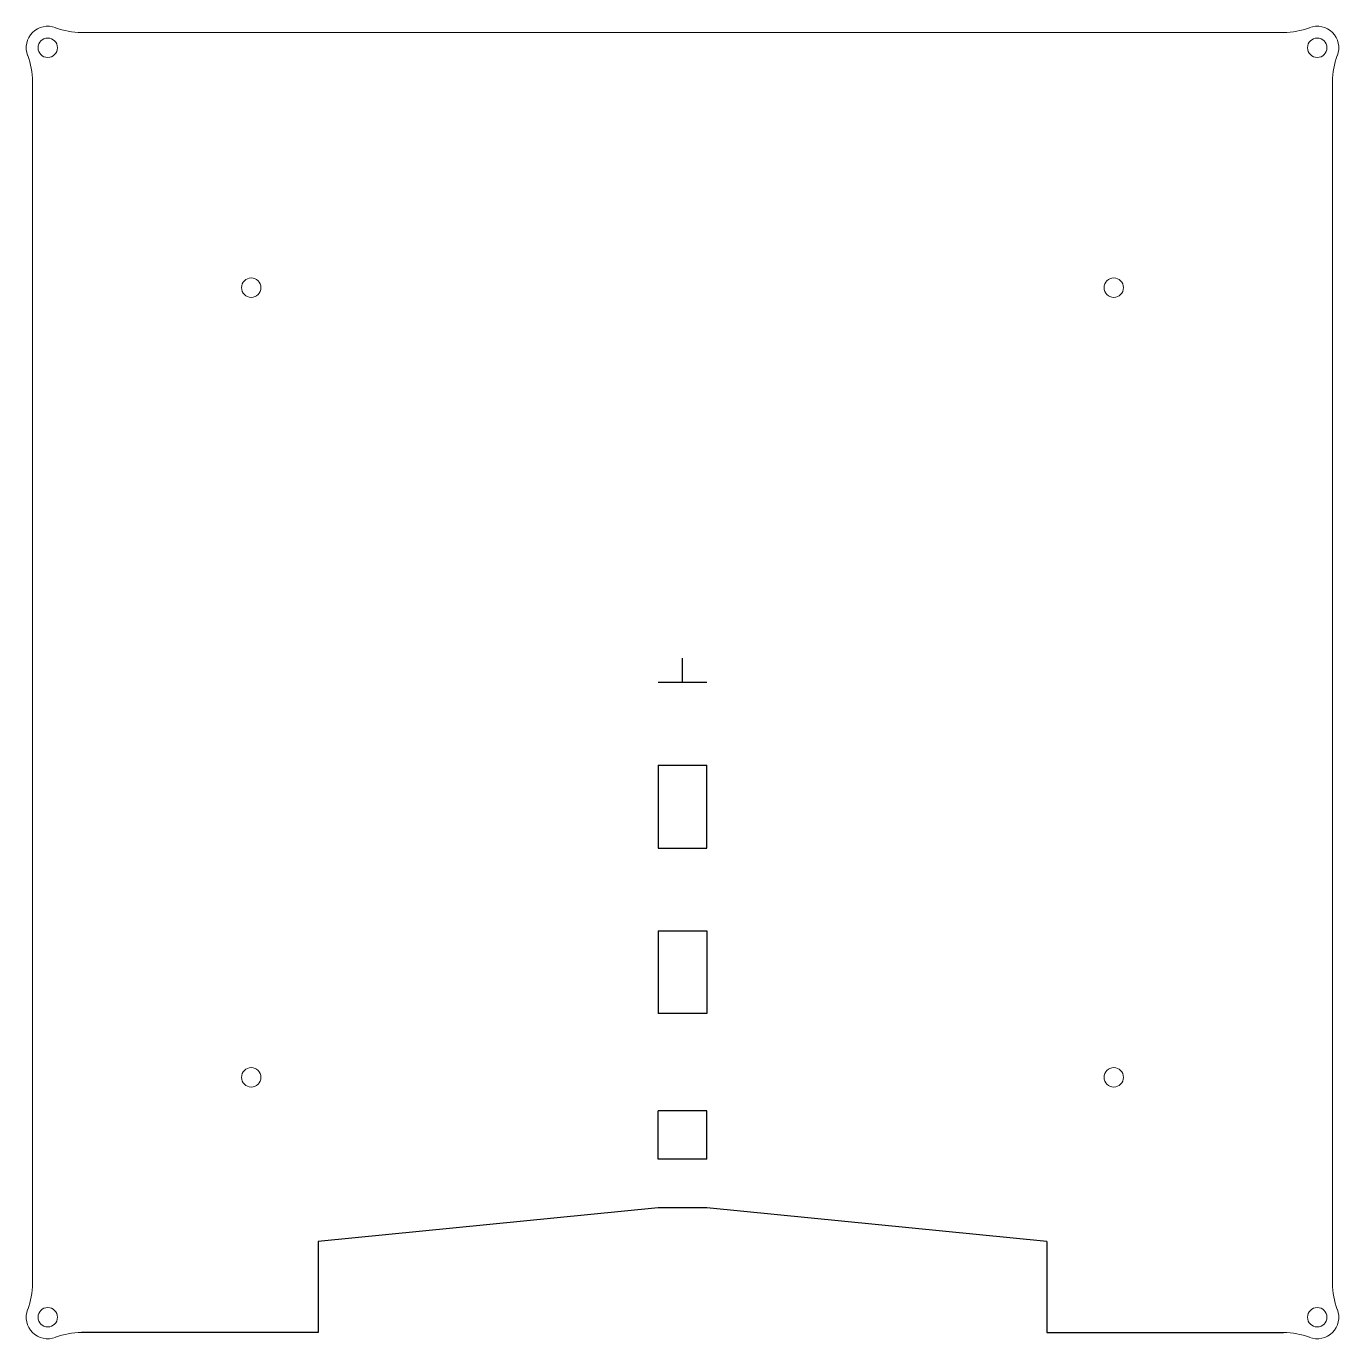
# Model space of a CAD drawing. Header units: millimetres. Extents: x -108 to 108, y -108 to 108.
import ezdxf

# ---------------------------------------------------------------- set-up
doc = ezdxf.new("R2010")
doc.units = ezdxf.units.MM

msp = doc.modelspace()

# ---------------------------------------------------------------- linework, layer by layer
at = {"color": 7, "linetype": 'Continuous', "lineweight": 15}
for p, q in [((98.92, 107), (-98.92, 107)), ((-107, 98.92), (-107, -98.92)), ((107, -98.92), (107, 98.92))]:
    msp.add_line(p, q, dxfattribs=at)
for p, q in [((0, 0), (0, 4)), ((4, 0), (-4, 0)), ((-4, -13.62), (4, -13.62)), ((-4, -13.62), (-4, -27.25)), ((4, -27.25), (4, -13.62)), ((-4, -27.25), (4, -27.25)), ((-4, -40.88), (4, -40.88)), ((-4, -40.88), (-4, -54.5)), ((4, -40.88), (4, -54.5)), ((4, -54.5), (-4, -54.5)), ((4, -70.49), (-4, -70.49)), ((-4, -78.48), (-4, -70.49)), ((4, -78.48), (4, -70.49)), ((4, -78.48), (-4, -78.48)), ((-4, -86.48), (-60, -92)), ((4, -86.48), (-4, -86.48)), ((60, -92), (4, -86.48)), ((-60, -92), (-60, -107)), ((60, -92), (60, -107)), ((-60, -107), (-98.92, -107)), ((60, -107), (98.92, -107))]:
    msp.add_line(p, q)
for centre in [(-104.5, 104.5), (104.5, 104.5), (-71, 65), (71, 65), (-71, -65), (71, -65), (-104.5, -104.5), (104.5, -104.5)]:
    msp.add_circle(centre, 1.6, dxfattribs=at)
for centre, radius, start, end in [((-104.5, 104.5), 3.54, 68.9623, 201.0377), ((-98.92, 119), 12, 248.9623, 270), ((98.92, 119), 12, 270, 291.0377), ((104.5, 104.5), 3.54, 338.9623, 111.0377), ((-119, 98.92), 12, 0, 21.0377), ((119, 98.92), 12, 158.9623, 180), ((-119, -98.92), 12, 338.9623, 0), ((119, -98.92), 12, 180, 201.0377), ((-104.5, -104.5), 3.54, 158.9623, 291.0377), ((104.5, -104.5), 3.54, 248.9623, 21.0377), ((-98.92, -119), 12, 90, 111.0377), ((98.92, -119), 12, 68.9623, 90)]:
    msp.add_arc(centre, radius, start, end, dxfattribs=at)

doc.saveas('drawing.dxf')
